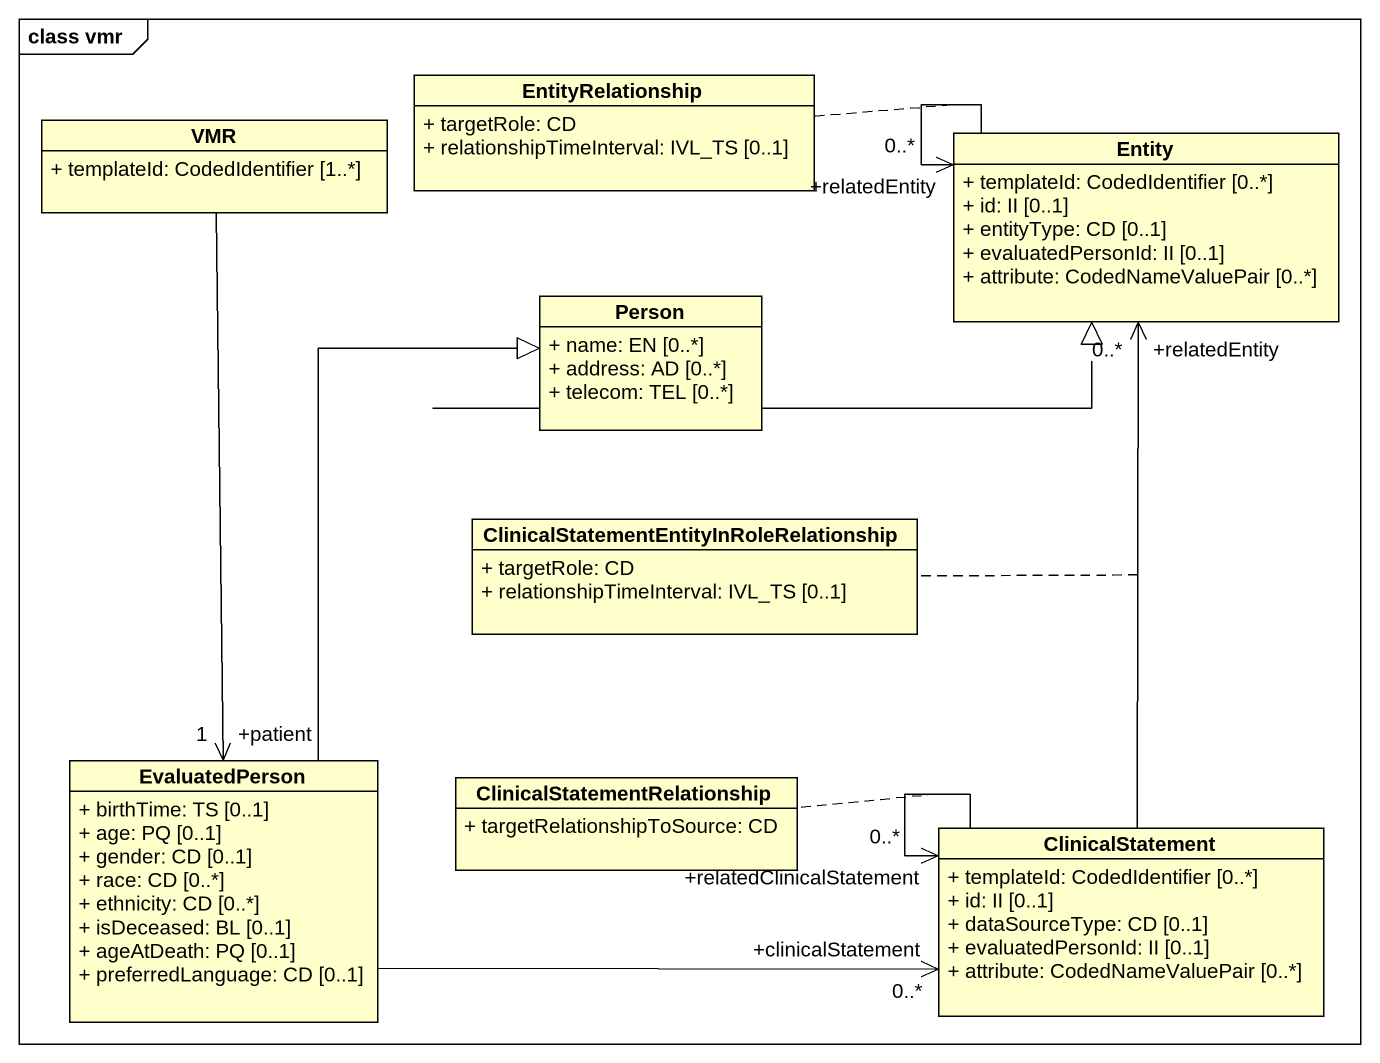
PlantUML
@startuml
mainframe class vmr
hide circle
hide empty members
skinparam classAttributeIconSize 0
class EntityRelationship {
  + targetRole: CD
  + relationshipTimeInterval: IVL_TS [0..1]
}
class VMR {
  + templateId: CodedIdentifier [1..*]
}
class "Entity" as Entity_ {
  + templateId: CodedIdentifier [0..*]
  + id: II [0..1]
  + entityType: CD [0..1]
  + evaluatedPersonId: II [0..1]
  + attribute: CodedNameValuePair [0..*]
}
class "Person" as Person_ {
  + name: EN [0..*]
  + address: AD [0..*]
  + telecom: TEL [0..*]
}
class "ClinicalStatementEntityInRoleRelationship" as ClinicalStatementEntityInRol {
  + targetRole: CD
  + relationshipTimeInterval: IVL_TS [0..1]
}
class EvaluatedPerson {
  + birthTime: TS [0..1]
  + age: PQ [0..1]
  + gender: CD [0..1]
  + race: CD [0..*]
  + ethnicity: CD [0..*]
  + isDeceased: BL [0..1]
  + ageAtDeath: PQ [0..1]
  + preferredLanguage: CD [0..1]
}
class "ClinicalStatementRelationship" as ClinicalStatementRelationshi {
  + targetRelationshipToSource: CD
}
class ClinicalStatement {
  + templateId: CodedIdentifier [0..*]
  + id: II [0..1]
  + dataSourceType: CD [0..1]
  + evaluatedPersonId: II [0..1]
  + attribute: CodedNameValuePair [0..*]
}
VMR --> "+patient\n1" EvaluatedPerson
Entity_ --> "+relatedEntity\n0..*" Entity_
(Entity_, Entity_) .. EntityRelationship
Person_ -right-|> Entity_
EvaluatedPerson -up-|> Person_
EvaluatedPerson -right-> "+clinicalStatement\n0..*" ClinicalStatement
ClinicalStatement -up-> "+relatedEntity\n0..*" Entity_
(ClinicalStatement, Entity_) .. ClinicalStatementEntityInRol
ClinicalStatement --> "+relatedClinicalStatement\n0..*" ClinicalStatement
(ClinicalStatement, ClinicalStatement) .. ClinicalStatementRelationshi
@enduml
